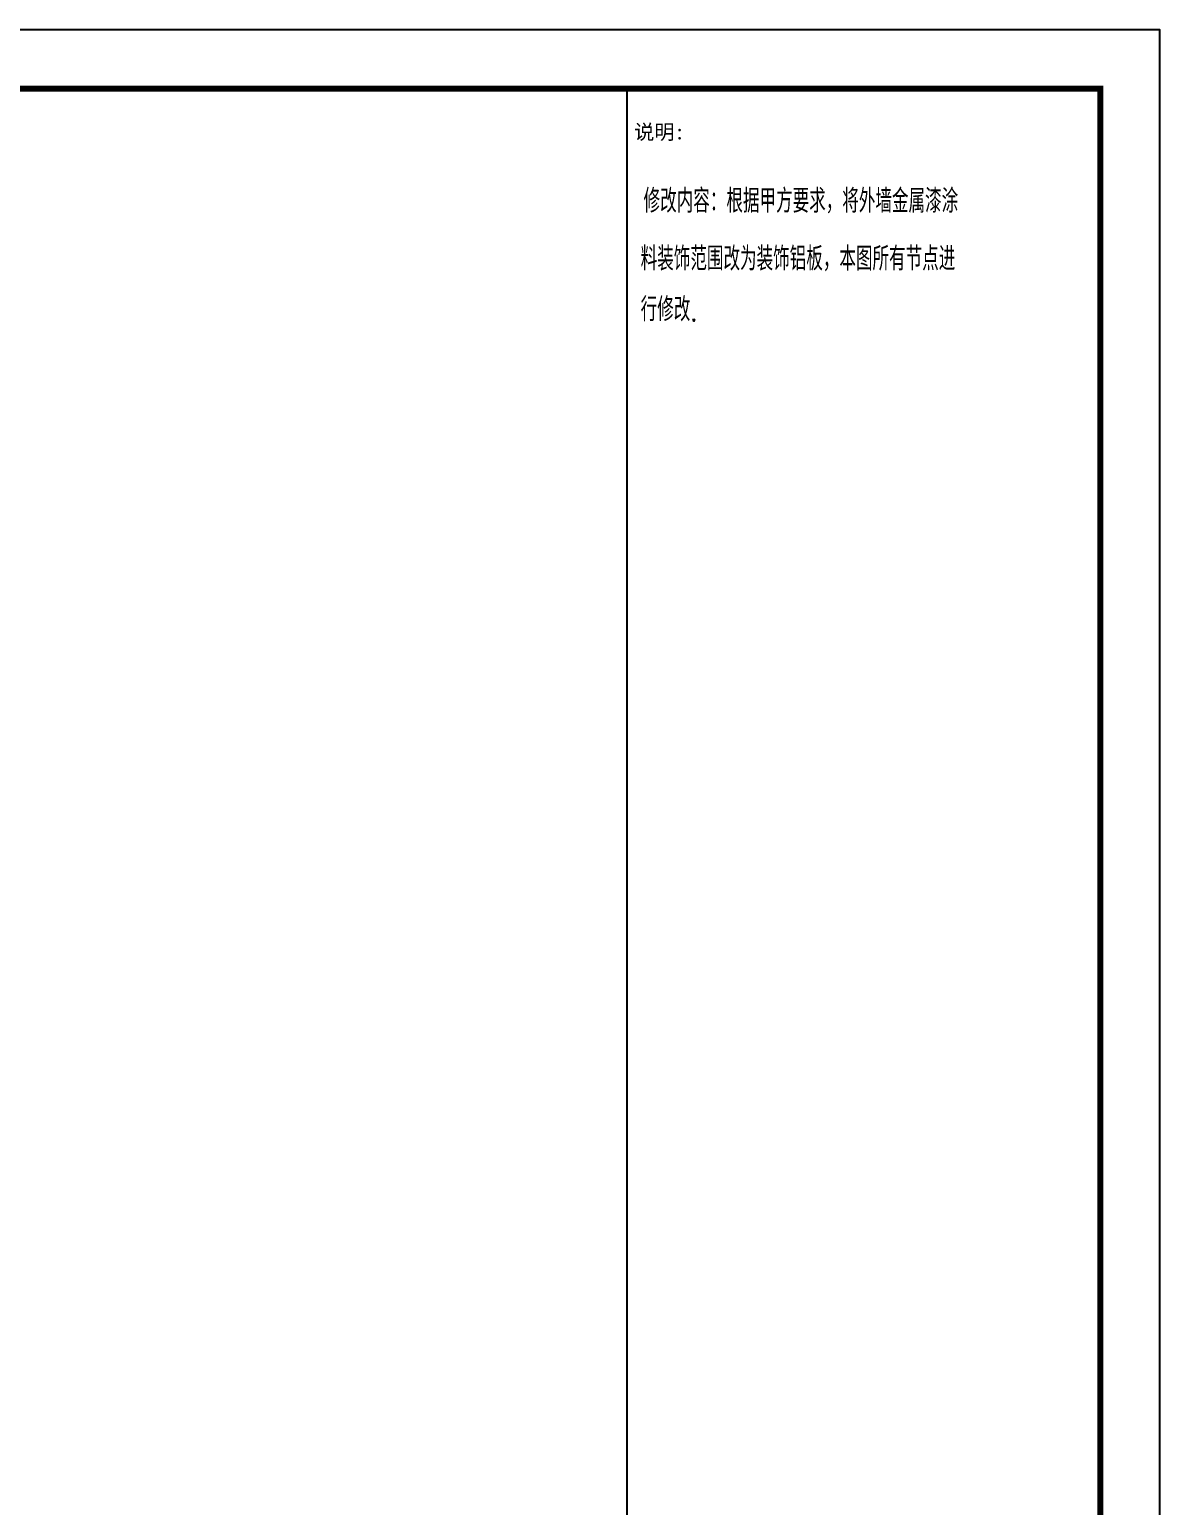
# Model space of a CAD drawing. Extents: x 1980812 to 2578970, y -669191 to 284498.
# Drawn here: x 2432169 to 2435990, y -399031 to -394042 of the extents above; entities that cross this region are included whole.
import ezdxf

# ---------------------------------------------------------------- set-up
doc = ezdxf.new("R2010")
doc.units = 0
doc.header["$LTSCALE"] = 1000
doc.header["$MEASUREMENT"] = 0
doc.layers.add('TK', color=1, linetype='Continuous')
doc.styles.add('HZTXTW', font='txtw.shx', dxfattribs={"width": 0.6, "bigfont": 'hztxtw.shx'})
doc.styles.add('SONGTI', font='NSimSun.ttf', dxfattribs={"width": 1.1})

msp = doc.modelspace()

# ---------------------------------------------------------------- linework, layer by layer
at = {"layer": 'TK'}
for p, q in [((2434190.1, -405722.2), (2434190.1, -394242.2)), ((2434190.1, -405722.2), (2434190.1, -394242.2)), ((2435790.1, -405722.2), (2435790.1, -394242.2))]:
    msp.add_line(p, q, dxfattribs=at)
msp.add_lwpolyline([(2419170.1, -394042.2), (2435990.1, -394042.2), (2435990.1, -405922.2), (2419170.1, -405922.2)], close=True, dxfattribs=at)
at = {"layer": 'TK', "const_width": 20}
msp.add_lwpolyline([(2435790.1, -405722.2), (2435790.1, -394242.2), (2419670.1, -394242.2), (2419670.1, -405722.2)], close=True, dxfattribs=at)

# ---------------------------------------------------------------- texts
at = {"layer": 'TK', "style": 'SONGTI'}
msp.add_text('说明:', height=50, dxfattribs=at).set_placement((2434213.8, -394413.5))
at = {"layer": 'TK', "color": 4, "style": 'HZTXTW', "width": 0.7}
for s, p in [('修改内容：根据甲方要求，将外墙金属漆涂', (2434245.4, -394661.5)), ('料装饰范围改为装饰铝板，本图所有节点进', (2434235.6, -394856.8)), ('行修改.', (2434235.6, -395027.9))]:
    msp.add_text(s, height=80, dxfattribs=at).set_placement(p)

doc.saveas('drawing.dxf')
